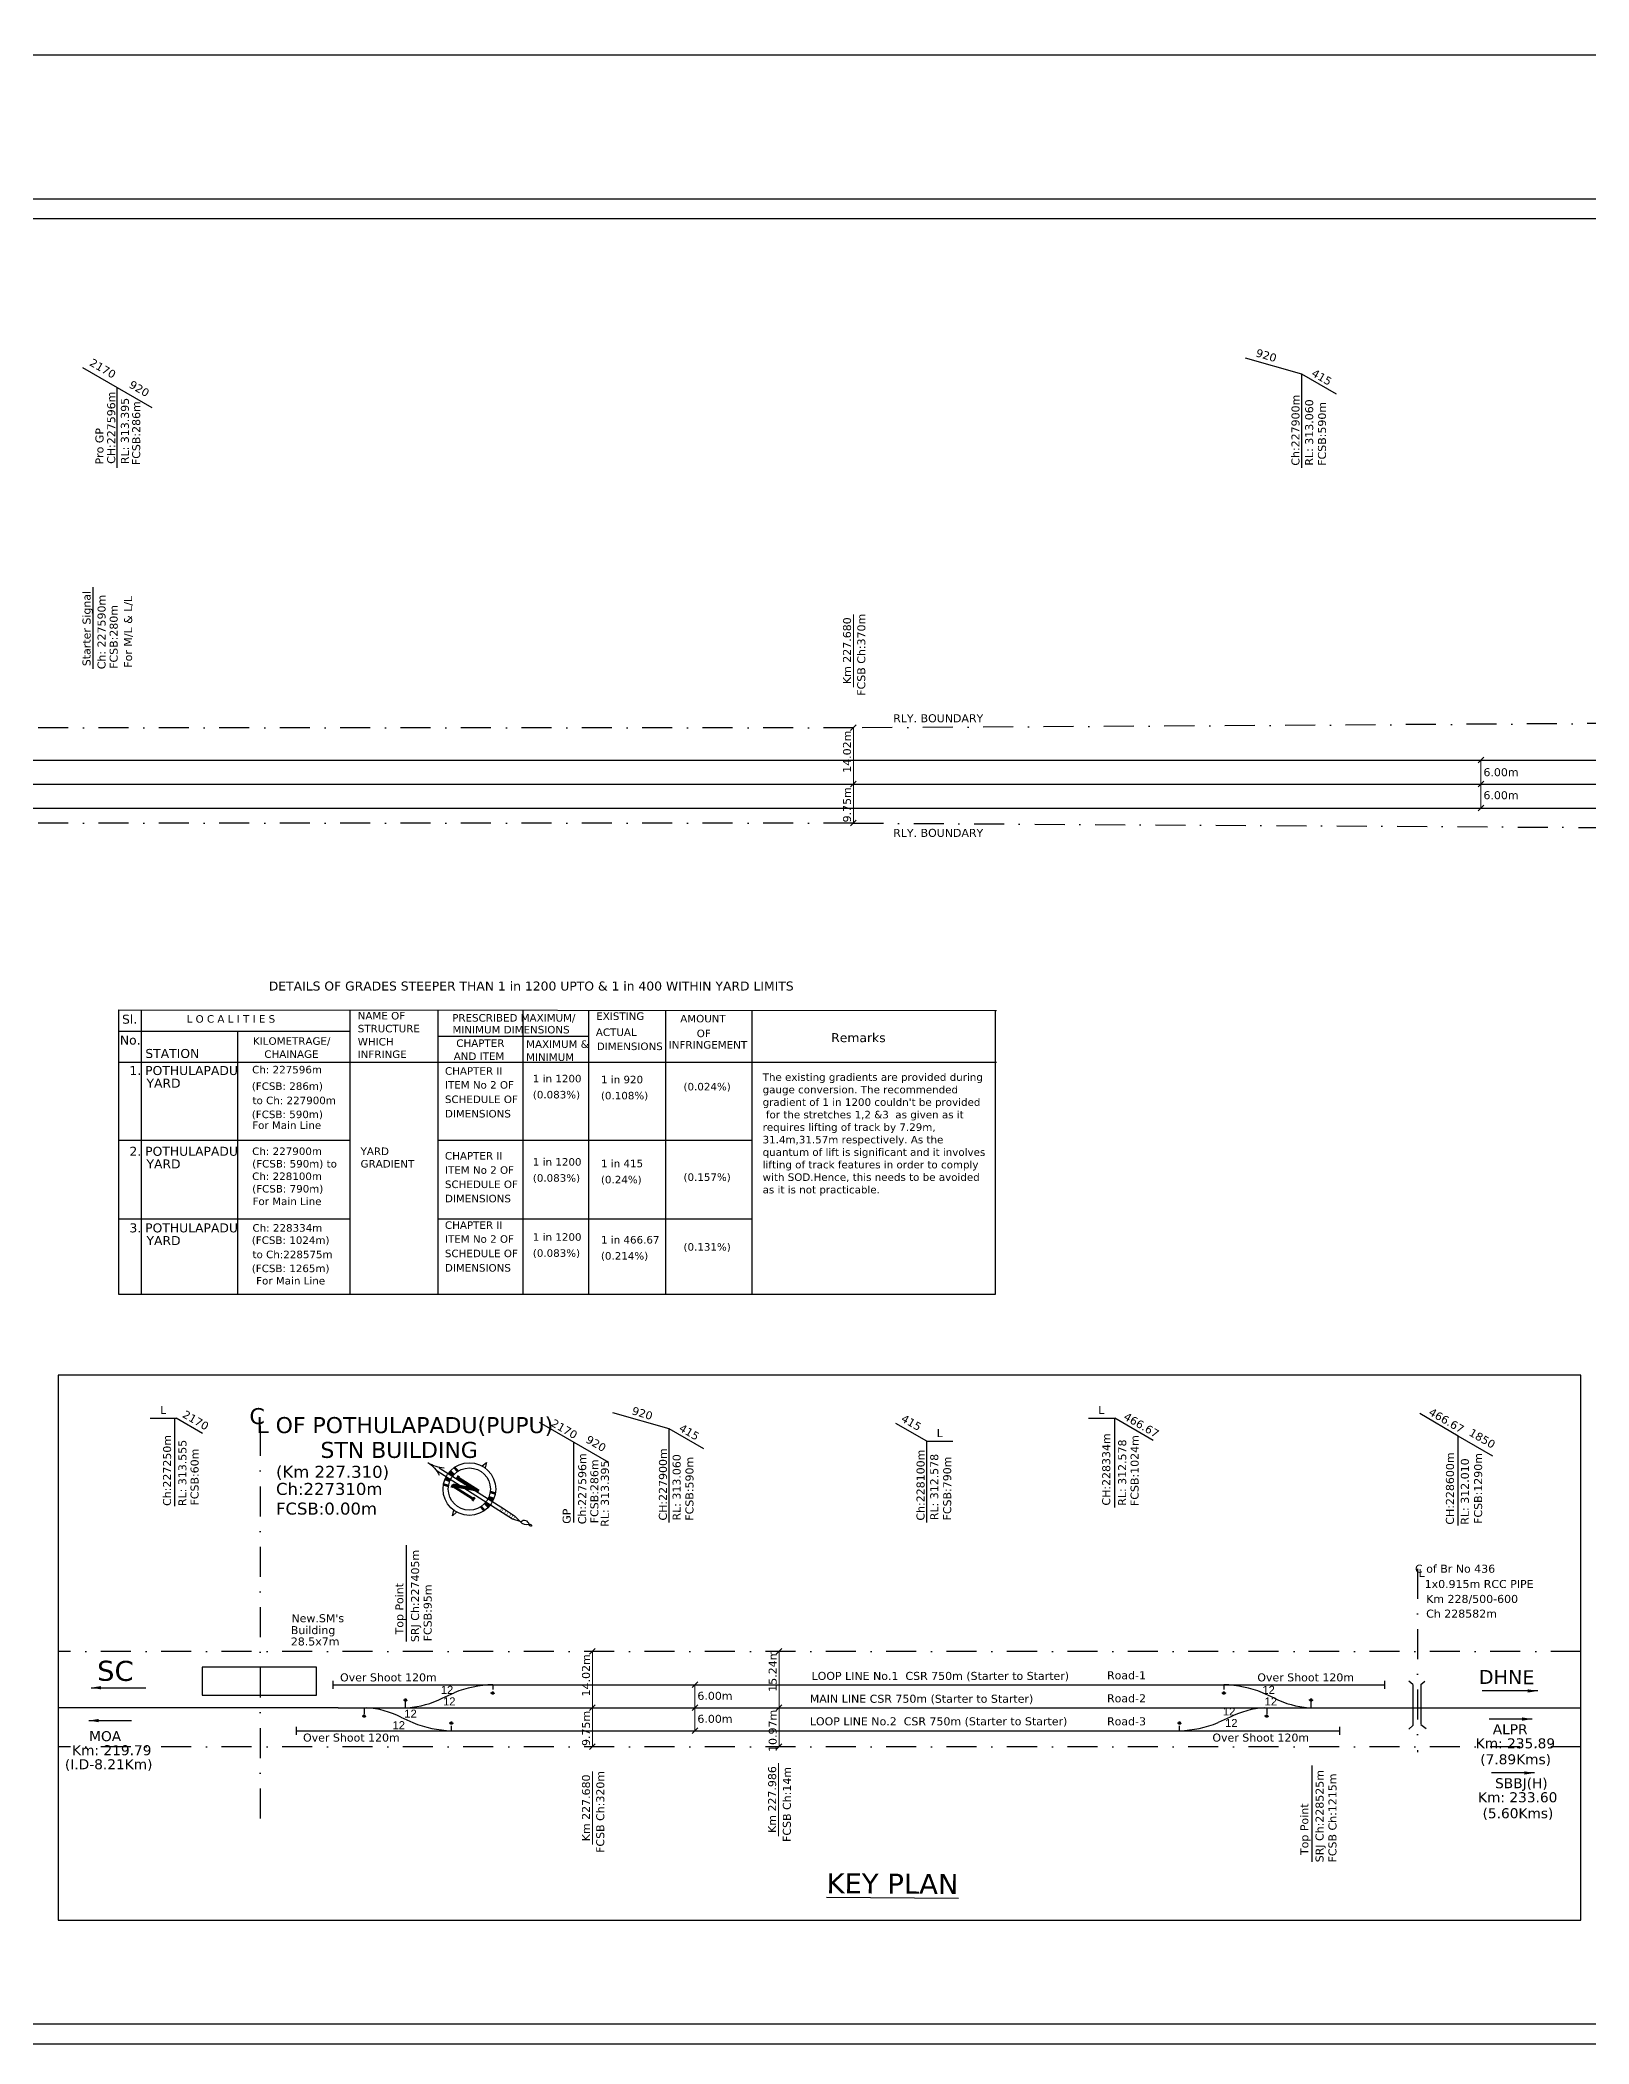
# Model space of a CAD drawing. Header units: millimetres. Extents: x 17085 to 18721, y 2217 to 2718.
# Drawn here: x 17446 to 17833, y 2217 to 2718 of the extents above; entities that cross this region are included whole.
import ezdxf
from ezdxf.enums import TextEntityAlignment as Align

# ---------------------------------------------------------------- set-up
doc = ezdxf.new("R2010")
doc.units = ezdxf.units.MM
doc.linetypes.add('ACAD_ISO03W100', pattern=[30, 12, -18])
doc.linetypes.add('DASHDOT', pattern=[1, 0.5, -0.25, 0, -0.25])
doc.layers.add('PDF_0', color=7, linetype='Continuous')
doc.layers.add('PDF_Text', color=7, linetype='Continuous')
doc.styles.add('PDF Verdana', font='')
doc.styles.add('Roman', font='romant.shx', dxfattribs={"height": 2})
doc.styles.add('TEXT', font='')
doc.styles.add('V2.5', font='', dxfattribs={"height": 2.5})
doc.styles.get('PDF Verdana').set_extended_font_data('Verdana')
doc.styles.get('TEXT').set_extended_font_data('Arial')
doc.styles.get('V2.5').set_extended_font_data('Verdana')
doc.dimstyles.new('ISO-25', dxfattribs={"dimtxt": 2.5, "dimasz": 2.5, "dimexe": 1.25, "dimexo": 0.625, "dimtad": 1, "dimtxsty": 'Standard', "dimcen": 2.5, "dimadec": 0, "dimazin": 0, "dimtfac": 1, "dimtmove": 0, "dimatfit": 3, "dimfxl": 1, "dimarcsym": 0})

# ---------------------------------------------------------------- blocks, each defined once
blk = doc.blocks.new('*D44')
at = {"color": 0, "lineweight": -2, "transparency": 16777216}
for p, q in [((17084.82, 2678.81), (17084.82, 2715.36)), ((18706.04, 2678.81), (18706.04, 2715.36)), ((17087.32, 2714.11), (18703.54, 2714.11))]:
    blk.add_line(p, q, dxfattribs=at)
at = {"color": 0, "transparency": 16777216}
for points in [[(17087.32, 2714.53), (17087.32, 2713.7), (17084.82, 2714.11)], [(18703.54, 2714.53), (18703.54, 2713.7), (18706.04, 2714.11)]]:
    blk.add_solid(points, dxfattribs=at)
at = {"layer": 'Defpoints', "color": 0, "transparency": 16777216}
for p in [(18706.04, 2714.11), (17084.82, 2678.18), (18706.04, 2678.18)]:
    blk.add_point(p, dxfattribs=at)
at = {"color": 0, "transparency": 16777216, "insert": (17895.43, 2716.2), "char_height": 2.5, "attachment_point": 5}
blk.add_mtext('1621,22', dxfattribs=at)

msp = doc.modelspace()

# ---------------------------------------------------------------- hatches: boundary and pattern name
at = {"linetype": 'ACAD_ISO03W100', "ltscale": 0.1}
for points in [[(17559.041, 2304.784, -1), (17559.791, 2304.784, -1)], [(17742.549, 2304.784, 1), (17741.799, 2304.784, 1)], [(17526.922, 2299.034, -1), (17527.672, 2299.034, -1)], [(17537.255, 2303.034, 1), (17538.005, 2303.034, 1)], [(17753.25, 2299.034, 1), (17752.5, 2299.034, 1)], [(17764.335, 2303.034, -1), (17763.585, 2303.034, -1)], [(17548.708, 2297.284, 1), (17549.458, 2297.284, 1)], [(17731.463, 2297.284, -1), (17730.713, 2297.284, -1)]]:
    msp.add_hatch(color=7, dxfattribs=at).paths.add_polyline_path(points)

# ---------------------------------------------------------------- linework, layer by layer
at = {"color": 7}
for p, q in [((17084.818, 2678.181), (18706.042, 2678.181)), ((18701.042, 2673.181), (17089.818, 2673.181)), ((17465.627, 2630.948), (17456.967, 2635.948)), ((17761.632, 2634.351), (17747.533, 2638.365)), ((17465.541, 2610.96), (17465.541, 2630.998)), ((17474.288, 2625.948), (17465.627, 2630.948)), ((17761.632, 2610.96), (17761.632, 2634.351)), ((17770.292, 2629.351), (17761.632, 2634.351)), ((17459.579, 2560.643), (17459.579, 2581.064)), ((17459.579, 2560.643), (17459.579, 2580.329)), ((17648.872, 2545.234), (17650.286, 2546.648)), ((17315.579, 2537.881), (18408.579, 2537.881)), ((17805.702, 2537.174), (17807.116, 2538.588)), ((17132.688, 2531.881), (18475.199, 2531.881)), ((17648.872, 2531.174), (17650.286, 2532.588)), ((17805.702, 2531.186), (17807.116, 2532.601)), ((17805.702, 2531.186), (17807.116, 2532.601)), ((17260.579, 2525.881), (18353.579, 2525.881)), ((17805.702, 2525.174), (17807.116, 2526.588)), ((17648.872, 2521.424), (17650.286, 2522.838)), ((17471.547, 2475.423), (17471.547, 2404.277)), ((17523.703, 2475.201), (17523.703, 2404.593)), ((17545.667, 2475.201), (17545.667, 2404.277)), ((17566.984, 2475.201), (17566.984, 2404.277)), ((17583.318, 2475.201), (17583.318, 2404.277)), ((17602.62, 2475.201), (17602.62, 2404.277)), ((17624.201, 2475.201), (17624.201, 2404.277)), ((17685.015, 2475.201), (17685.015, 2404.277)), ((17495.588, 2470.155), (17495.588, 2404.277)), ((17523.703, 2442.809), (17465.987, 2442.809)), ((17624.201, 2442.809), (17545.667, 2442.809)), ((17523.703, 2423.127), (17465.987, 2423.127)), ((17624.201, 2423.127), (17545.667, 2423.127)), ((17685.015, 2404.277), (17465.987, 2404.277)), ((17603.528, 2370.691), (17589.43, 2374.705)), ((17800.748, 2368.92), (17791.137, 2374.529)), ((17473.809, 2373.377), (17480.297, 2373.377)), ((17479.949, 2351.403), (17479.949, 2373.377)), ((17486.891, 2369.57), (17480.297, 2373.377)), ((17579.79, 2367.288), (17571.13, 2372.288)), ((17603.528, 2347.299), (17603.528, 2370.691)), ((17612.188, 2365.691), (17603.528, 2370.691)), ((17667.921, 2367.608), (17660.152, 2372.093)), ((17708.299, 2373.387), (17714.892, 2373.387)), ((17714.892, 2351.043), (17714.892, 2373.387)), ((17724.502, 2367.778), (17714.892, 2373.387)), ((17579.704, 2347.299), (17579.704, 2367.338)), ((17588.451, 2362.288), (17579.79, 2367.288)), ((17667.921, 2347.299), (17667.921, 2367.608)), ((17667.921, 2367.608), (17674.41, 2367.608)), ((17800.748, 2346.577), (17800.748, 2368.92)), ((17809.408, 2363.92), (17800.748, 2368.92)), ((17556.748, 2361.466), (17557.827, 2362.34)), ((17557.827, 2362.34), (17557.488, 2360.993)), ((17537.899, 2317.577), (17537.899, 2341.643)), ((17583.633, 2314.386), (17585.048, 2315.801)), ((17630.298, 2314.386), (17631.712, 2315.801)), ((17519.459, 2307.784), (17519.459, 2305.784)), ((17519.459, 2306.784), (17782.319, 2306.784)), ((17609.23, 2306.089), (17610.645, 2307.503)), ((17782.319, 2307.784), (17782.319, 2305.784)), ((17789.391, 2306.822), (17788.381, 2307.64)), ((17789.391, 2306.822), (17789.391, 2296.608)), ((17791.391, 2306.838), (17792.388, 2307.671)), ((17791.391, 2306.838), (17791.391, 2296.949)), ((17520.781, 2301.034), (17450.828, 2301.034)), ((17520.781, 2301.034), (17831.358, 2301.034)), ((17583.633, 2300.326), (17585.048, 2301.741)), ((17609.23, 2300.339), (17610.645, 2301.753)), ((17609.23, 2300.339), (17610.645, 2301.753)), ((17630.298, 2300.3), (17631.712, 2301.714)), ((17510.297, 2296.284), (17510.297, 2294.284)), ((17510.297, 2295.284), (17771.088, 2295.284)), ((17609.23, 2294.589), (17610.645, 2296.003)), ((17771.088, 2296.284), (17771.088, 2294.284)), ((17583.633, 2290.576), (17585.048, 2291.991)), ((17630.298, 2290.576), (17631.712, 2291.991)), ((17764.209, 2262.535), (17764.209, 2286.601))]:
    msp.add_line(p, q, dxfattribs=at)
at = {"color": 7, "lineweight": 13}
for p, q in [((17649.579, 2556.086), (17649.579, 2574.277)), ((17649.579, 2522.131), (17649.579, 2545.941)), ((17806.409, 2531.893), (17806.409, 2537.881)), ((17806.409, 2525.881), (17806.409, 2531.893)), ((17584.34, 2291.284), (17584.34, 2315.094)), ((17631.005, 2291.284), (17631.005, 2315.094)), ((17609.937, 2301.046), (17609.937, 2306.796)), ((17609.937, 2295.296), (17609.937, 2301.046)), ((17584.34, 2266.862), (17584.34, 2285.054)), ((17630.859, 2268.946), (17630.859, 2287.137))]:
    msp.add_line(p, q, dxfattribs=at)
at = {"color": 7, "linetype": 'DASHDOT', "lineweight": -2, "ltscale": 15}
for p, q in [((17649.579, 2545.941), (17132.688, 2545.941)), ((17855.579, 2547.121), (17649.579, 2545.941)), ((17649.579, 2522.131), (17132.688, 2522.131)), ((17649.579, 2522.131), (17855.579, 2520.911)), ((17501.295, 2371.444), (17501.295, 2270.24)), ((17831.358, 2315.094), (17450.828, 2315.094)), ((17831.358, 2291.284), (17450.828, 2291.284))]:
    msp.add_line(p, q, dxfattribs=at)
at = {"color": 7, "linetype": 'DASHDOT', "ltscale": 15}
msp.add_line((17790.57, 2335.74), (17790.57, 2289.939), dxfattribs=at)
at = {"color": 7, "lineweight": -2}
for p, q in [((17546.766, 2303.378), (17549.777, 2304.773)), ((17559.416, 2306.784), (17559.407, 2305.784)), ((17742.174, 2306.784), (17742.183, 2305.784)), ((17754.824, 2303.378), (17751.812, 2304.773)), ((17527.297, 2301.034), (17527.297, 2299.534)), ((17537.63, 2301.034), (17537.63, 2302.534)), ((17752.875, 2301.034), (17752.875, 2299.534)), ((17763.96, 2301.034), (17763.96, 2302.534)), ((17536.433, 2298.689), (17539.445, 2297.295)), ((17549.083, 2295.284), (17549.074, 2296.283)), ((17743.739, 2298.689), (17740.727, 2297.295)), ((17789.391, 2296.608), (17788.402, 2295.691)), ((17791.391, 2296.804), (17792.731, 2295.866))]:
    msp.add_line(p, q, dxfattribs=at)
at = {"color": 7, "linetype": 'ACAD_ISO03W100', "ltscale": 0.1}
for p, q in [((17559.416, 2306.784), (17559.416, 2304.784)), ((17742.174, 2306.784), (17742.174, 2304.784)), ((17527.297, 2301.034), (17527.297, 2299.034)), ((17537.63, 2301.034), (17537.63, 2303.034)), ((17752.875, 2301.034), (17752.875, 2299.034)), ((17763.96, 2301.034), (17763.96, 2303.034)), ((17549.083, 2295.284), (17549.083, 2297.284)), ((17731.088, 2295.284), (17731.088, 2297.284))]:
    msp.add_line(p, q, dxfattribs=at)
for p, q in [((17089.818, 2221.993), (18701.042, 2221.993)), ((17084.818, 2216.993), (18706.042, 2216.993))]:
    msp.add_line(p, q)
at = {"color": 7}
for points in [[(17465.987, 2470.155), (17523.703, 2470.155)], [(17545.667, 2468.879), (17583.318, 2468.879)], [(17465.987, 2462.374), (17685.296, 2462.374)], [(17545.547, 2360.232), (17561.826, 2349.842)], [(17546.044, 2361.01), (17562.323, 2350.62)], [(17550.404, 2349.894), (17549.326, 2349.02), (17549.664, 2350.366)], [(17561.826, 2349.842), (17564.35, 2348.231)], [(17562.323, 2350.62), (17564.846, 2349.009)], [(17564.4, 2348.228), (17566.191, 2347.629), (17564.893, 2349.001)]]:
    msp.add_lwpolyline(points, dxfattribs=at)
for points in [[(17450.828, 2247.936), (17831.358, 2247.936), (17831.358, 2384.15), (17450.828, 2384.15)], [(17515.334, 2311.181), (17486.834, 2311.181), (17486.834, 2304.181), (17515.334, 2304.181)]]:
    msp.add_lwpolyline(points, close=True, dxfattribs=at)
for points in [[(17543.217, 2362.291, 0.1272709), (17547.261, 2361.022, 0.1272709)], [(17543.217, 2362.291, -0.1272709), (17546.071, 2359.158, -0.1272709)], [(17566.191, 2347.629, 0.3086793), (17568.507, 2346.899, -0.5542135), (17569.121, 2346.438, -0.6044692), (17568.511, 2346.827, 0.6054103), (17566.494, 2347.469, 0.6054103)]]:
    msp.add_lwpolyline(points, format="xyb", dxfattribs=at)
at = {"color": 7, "const_width": 0.105}
for points in [[(17561.094, 2350.338, 0.4658251), (17561.587, 2351.111, 0.4658251)], [(17561.455, 2350.108, 0.4658251), (17561.948, 2350.88, 0.4658251)], [(17562.137, 2349.672, 0.4658251), (17562.63, 2350.445, 0.4658251)], [(17562.712, 2349.306, 0.4658251), (17563.205, 2350.078, 0.4658251)], [(17563.395, 2348.87, 0.4658251), (17563.888, 2349.642, 0.4658251)], [(17563.898, 2348.549, 0.4658251), (17564.391, 2349.321, 0.4658251)], [(17564.402, 2348.227, 0.4658251), (17564.895, 2349, 0.4658251)]]:
    msp.add_lwpolyline(points, format="xyb", dxfattribs=at)
at = {"color": 7}
for radius in [6.584, 5.267]:
    msp.add_circle((17553.576, 2355.68), radius, dxfattribs=at)
at = {"color": 7, "linetype": 'ACAD_ISO03W100', "ltscale": 0.1}
for centre in [(17559.416, 2304.784), (17742.174, 2304.784), (17527.297, 2299.034), (17537.63, 2303.034), (17752.875, 2299.034), (17763.96, 2303.034), (17549.083, 2297.284), (17731.088, 2297.284)]:
    msp.add_circle(centre, 0.375, dxfattribs=at)
at = {"color": 7, "lineweight": -2}
for centre, radius, start, end in [((17560.316, 2278.367), 28.431, 91.81345, 111.75669), ((17741.274, 2278.367), 28.431, 68.24331, 88.18655), ((17526.069, 2277.645), 23.458, 63.78127, 85.58843), ((17536.402, 2324.422), 23.458, 274.41157, 296.21873), ((17754.103, 2277.645), 23.458, 94.41157, 116.21873), ((17765.188, 2324.422), 23.458, 243.78127, 265.58843), ((17549.983, 2323.7), 28.431, 248.24331, 268.18655), ((17730.189, 2323.7), 28.431, 271.81345, 291.75669)]:
    msp.add_arc(centre, radius, start, end, dxfattribs=at)
at = {"color": 7}
for points in [[(17548.999, 2360.406), (17548.335, 2359.642), (17549.919, 2359.463), (17549.491, 2358.904)], [(17550.086, 2361.279), (17549.6, 2360.902), (17550.973, 2360.286), (17550.45, 2359.907)], [(17547.049, 2356.52), (17547.187, 2357.12), (17548.324, 2356.134), (17548.446, 2356.768)], [(17547.383, 2357.873), (17547.796, 2358.798), (17548.625, 2357.437), (17548.952, 2358.061)], [(17560.124, 2354.872), (17559.987, 2354.273), (17558.849, 2355.259), (17558.727, 2354.625)], [(17557.087, 2350.114), (17557.573, 2350.491), (17556.2, 2351.107), (17556.723, 2351.485)], [(17558.174, 2350.986), (17558.838, 2351.751), (17557.254, 2351.929), (17557.683, 2352.489)], [(17559.79, 2353.519), (17559.377, 2352.594), (17558.548, 2353.956), (17558.221, 2353.332)]]:
    msp.add_solid(points, dxfattribs=at)
at = {"layer": 'PDF_0', "color": 7, "lineweight": 25}
msp.add_lwpolyline([(17465.987, 2404.277), (17465.987, 2475.423), (17685.296, 2475.281)], dxfattribs=at)

# ---------------------------------------------------------------- texts
at = {"color": 7, "style": 'V2.5'}
for s, rotation, p in [('920', 343.12143, (17749.973, 2638.828)), ('2170', 329.93968, (17458.442, 2636.653)), ('415', 329.93968, (17763.878, 2634.022)), ('CH:227596m', 89.93968, (17465.047, 2611.92)), ('920', 329.93968, (17468.314, 2631.16)), ('RL: 313.395', 89.93968, (17468.467, 2611.844)), ('FCSB:286m', 89.93968, (17471.294, 2611.61)), ('Ch:227900m', 89.93968, (17761.051, 2611.468)), ('RL: 313.060', 89.93968, (17764.472, 2611.468)), ('FCSB:590m', 89.93968, (17767.679, 2611.438)), ('Pro GP', 89.93968, (17462.116, 2611.756)), (' Starter Signal', 89.93968, (17458.889, 2560.478)), ('Ch: 227590m', 89.93968, (17462.634, 2560.587)), ('FCSB:280m ', 89.93968, (17465.667, 2560.686)), ('For M/L & L/L', 89.93968, (17469.275, 2560.975)), ('Km 227.680', 89.93968, (17648.958, 2556.872)), ('FCSB Ch:370m', 89.93968, (17652.523, 2553.964)), ('14.02m ', 89.93968, (17648.958, 2534.705)), ('6.00m', 359.93968, (17807.04, 2533.851)), ('9.75m', 89.93968, (17648.958, 2522.306)), ('6.00m', 359.93968, (17807.04, 2528.101)), ('L', 359.93968, (17476.28, 2374.427)), ('2170', 329.93968, (17481.666, 2373.765)), ('920', 343.12143, (17594.017, 2374.424)), ('L', 359.93968, (17710.77, 2374.436)), ('466.67', 329.93968, (17716.917, 2373.212)), ('466.67', 329.93968, (17793.162, 2374.354)), ('2170', 329.93968, (17573.795, 2371.587)), ('920', 329.93968, (17582.477, 2367.5)), ('415', 329.93968, (17605.774, 2370.362)), ('415', 329.93968, (17661.294, 2372.746)), ('L', 359.93968, (17670.392, 2368.657)), ('CH:228334m', 89.93968, (17713.75, 2351.549)), ('1850', 329.93968, (17803.223, 2369.216)), ('Ch:227250m', 89.93968, (17479.006, 2351.463)), ('RL: 313.555', 89.93968, (17482.835, 2351.418)), ('FCSB:60m', 89.93968, (17485.888, 2351.57)), ('Ch:227596m', 89.93968, (17582.767, 2346.885)), ('CH:227900m', 89.93968, (17602.948, 2347.808)), ('RL: 313.060', 89.93968, (17606.368, 2347.808)), ('Ch:228100m', 89.93968, (17667.341, 2347.798)), ('RL: 312.578', 89.93968, (17670.761, 2347.893)), ('RL: 312.578', 89.93968, (17717.732, 2351.488)), ('FCSB:1024m', 89.93968, (17720.841, 2351.441)), ('CH:228600m', 89.93968, (17799.658, 2346.775)), ('FCSB:1290m', 89.93968, (17806.697, 2346.975)), ('FCSB:286m ', 89.93968, (17585.807, 2347.129)), ('RL: 313.395', 89.93968, (17588.432, 2346.233)), ('FCSB:590m', 89.93968, (17609.575, 2347.777)), ('FCSB:790m', 89.93968, (17673.998, 2347.839)), ('RL: 312.010', 89.93968, (17803.384, 2346.775)), ('GP', 89.93968, (17578.894, 2347)), ('SRJ Ch:227405m', 89.93968, (17540.993, 2317.425)), ('  Top Point', 89.93968, (17537.071, 2317.591)), ('FCSB:95m', 89.93968, (17544.144, 2317.622)), ('14.02m ', 89.93968, (17583.719, 2303.857)), ('15.24m ', 89.93968, (17630.384, 2305.011)), ('Road-1', 359.93968, (17712.961, 2308.135)), ('6.00m', 359.93968, (17610.569, 2303.004)), ('Road-2', 359.93968, (17712.961, 2302.385)), ('9.75m', 89.93968, (17583.719, 2291.458)), ('6.00m', 359.93968, (17610.569, 2297.254)), ('10.97m', 89.93968, (17630.384, 2289.967)), ('Road-3', 359.93968, (17712.961, 2296.635)), ('Km 227.680', 89.93968, (17583.719, 2267.648)), ('FCSB Ch:320m', 89.93968, (17587.284, 2264.74)), ('Km 227.986', 89.93968, (17630.238, 2269.732)), ('FCSB Ch:14m', 89.93968, (17633.924, 2267.482)), ('SRJ Ch:228525m', 89.93968, (17767.074, 2262.391)), ('FCSB Ch:1215m', 89.93968, (17770.289, 2262.347)), ('  Top Point', 89.93968, (17763.262, 2262.456))]:
    msp.add_text(s, height=2, rotation=rotation, dxfattribs=at).set_placement(p)
for s, p in [('RLY. BOUNDARY', (17659.501, 2547.33)), ('RLY. BOUNDARY', (17659.501, 2518.684)), (" New.SM's ", (17508.243, 2322.399)), ('Building', (17508.957, 2319.416)), ('28.5x7m', (17508.957, 2316.578)), (' Over Shoot 120m', (17520.385, 2307.608)), ('LOOP LINE No.1  CSR 750m (Starter to Starter)', (17639.112, 2307.976)), (' Over Shoot 120m', (17749.656, 2307.608)), ('MAIN LINE CSR 750m (Starter to Starter)', (17638.663, 2302.269)), (' Over Shoot 120m', (17511.133, 2292.559)), ('LOOP LINE No.2  CSR 750m (Starter to Starter)', (17638.682, 2296.631)), (' Over Shoot 120m', (17738.425, 2292.559))]:
    msp.add_text(s, height=2, dxfattribs=at).set_placement(p)
at = {"color": 7, "lineweight": -2, "style": 'V2.5'}
for s, height, p in [('C', 4, (17498.6, 2371.915)), ('(Km 227.310)', 3, (17505.258, 2358.49)), ('Ch:227310m', 3, (17505.258, 2354.214)), ('FCSB:0.00m', 3, (17505.258, 2349.29)), ('C of Br No 436', 2, (17789.946, 2334.771)), ('L', 2, (17790.803, 2333.677)), ('1x0.915m RCC PIPE', 2, (17792.35, 2330.947)), ('Km 228/500-600', 2, (17792.727, 2327.218)), ('Ch 228582m', 2, (17792.727, 2323.541)), ('MOA', 2.5, (17458.544, 2292.665)), ('ALPR', 2.5, (17809.372, 2294.382)), ('Km: 219.79', 2.5, (17454.285, 2289.158)), ('Km: 235.89', 2.5, (17805.113, 2290.875)), ('(7.89Kms)', 2.5, (17806.246, 2286.883)), ('(I.D-8.21Km)', 2.5, (17452.486, 2285.636)), ('Km: 233.60', 2.5, (17805.692, 2277.398)), ('SBBJ(H)', 2.5, (17809.951, 2280.905)), ('(5.60Kms)', 2.5, (17806.825, 2273.406))]:
    msp.add_text(s, height=height, dxfattribs=at).set_placement(p)
at = {"color": 7, "style": 'Roman'}
msp.add_text('N', height=6.252, rotation=57.45311, dxfattribs=at).set_placement((17554.186, 2352.425), (17556.428, 2355.939), align=Align.ALIGNED)
at = {"color": 7, "lineweight": -2, "ltscale": 2, "style": 'V2.5'}
for s, height, p in [('SC', 5, (17460.514, 2307.777)), ('DHNE', 3.5, (17805.864, 2306.977)), ('%%UKEY PLAN', 5, (17642.832, 2254.658))]:
    msp.add_text(s, height=height, rotation=359.64975, dxfattribs=at).set_placement(p)
at = {"color": 7, "style": 'TEXT'}
for p in [(17548.001, 2305.506), (17753.352, 2305.506), (17538.871, 2299.553), (17548.556, 2302.616), (17743.468, 2300.104), (17753.906, 2302.616), (17535.927, 2296.677), (17744.022, 2297.213)]:
    msp.add_text('12', height=2, dxfattribs=at).set_placement(p, align=Align.MIDDLE)
at = {"color": 7, "char_height": 1.875, "attachment_point": 7, "style": 'V2.5'}
for s, insert in [('NAME OF', (17525.675, 2473.007)), ('PRESCRIBED MAXIMUM/ ', (17549.282, 2472.28)), ('EXISTING ', (17585.284, 2472.903)), ('AMOUNT', (17606.287, 2472.292)), ('L O C A L I T I E S', (17482.892, 2472.214)), ('STRUCTURE', (17525.675, 2469.801)), ('MINIMUM DIMENSIONS', (17549.365, 2469.528)), ('ACTUAL', (17585.19, 2468.882)), ('OF', (17610.409, 2468.589)), ('KILOMETRAGE/', (17499.503, 2466.473)), ('CHAINAGE', (17502.328, 2463.412)), ('WHICH', (17525.675, 2466.505)), ('INFRINGE', (17525.675, 2463.374)), ('AND ITEM', (17549.665, 2462.921)), ('CHAPTER ', (17550.314, 2466.149)), ('MAXIMUM &', (17567.771, 2465.903)), ('MINIMUM', (17567.771, 2462.657)), ('DIMENSIONS ', (17585.438, 2465.36)), (' INFRINGEMENT', (17602.601, 2465.733)), ('Ch: 227596m', (17499.296, 2459.538)), ('CHAPTER II', (17547.481, 2459.202)), ('1 in 1200', (17569.454, 2457.299)), ('(FCSB: 286m)', (17499.201, 2455.104)), ('ITEM No 2 OF', (17547.456, 2455.727)), ('(0.083%)', (17569.438, 2452.977)), ('(0.108%)', (17586.463, 2452.742)), ('1 in 920', (17586.479, 2457.065)), ('(0.024%)', (17607.1, 2454.98)), ('to Ch: 227900m', (17499.376, 2451.838)), ('SCHEDULE OF', (17547.472, 2452.124)), ('DIMENSIONS', (17547.472, 2448.52)), ('(0.083%)', (17569.438, 2432.153)), ('1 in 1200', (17569.454, 2436.475)), ('1 in 415', (17586.479, 2436.077)), ('(0.157%)', (17607.1, 2432.369)), ('(0.24%)', (17586.463, 2431.754)), ('Ch: 228334m', (17499.376, 2419.975)), ('CHAPTER II', (17547.481, 2420.672)), ('ITEM No 2 OF', (17547.456, 2417.197)), ('1 in 1200', (17569.454, 2417.709)), ('(FCSB: 1024m)', (17499.201, 2416.608)), ('to Ch:228575m', (17499.376, 2413.342)), ('SCHEDULE OF', (17547.472, 2413.594)), ('(0.083%)', (17569.438, 2413.387)), ('(0.214%)', (17586.463, 2412.686)), ('1 in 466.67', (17586.479, 2417.008)), ('(0.131%)', (17607.1, 2414.923)), ('DIMENSIONS', (17547.472, 2409.99))]:
    msp.add_mtext(s, dxfattribs=dict(at, insert=insert))
at = {"color": 7, "lineweight": -2, "insert": (17626.877, 2459.582), "char_height": 1.875, "attachment_point": 1, "style": 'V2.5'}
msp.add_mtext_dynamic_manual_height_columns("The existing gradients are provided during\\Pgauge conversion. The recommended\\Pgradient of 1 in 1200 couldn't be provided\\P for the stretches 1,2 &3  as given as it requires lifting of track by 7.29m, 31.4m,31.57m respectively. As the quantum of lift is significant and it involves lifting of track features in order to comply with SOD.Hence, this needs to be avoided as it is not practicable. ", width=56.19101, gutter_width=9.375, heights=[0], dxfattribs=at)
at = {"color": 7, "char_height": 1.875, "style": 'V2.5'}
for s, insert, width, attachment_point in [('(FCSB: 590m)', (17499.201, 2448.049), 27.11212, 7), ('For Main Line ', (17499.3, 2445.64), 27.11212, 7), ('Ch: 227900m (FCSB: 590m) to Ch: 228100m (FCSB: 790m)', (17499.296, 2441.046), 21.77685, 1), ('YARD GRADIENT', (17526.383, 2441.046), 16.26489, 1), ('For Main Line ', (17499.382, 2426.625), 27.11212, 7), ('(FCSB: 1265m)', (17499.201, 2409.553), 27.11212, 7), ('For Main Line ', (17500.288, 2406.772), 27.11212, 7)]:
    msp.add_mtext(s, dxfattribs=dict(at, insert=insert, width=width, attachment_point=attachment_point))
at = {"color": 7, "attachment_point": 1, "style": 'V2.5'}
for s, insert, char_height, width, line_spacing_factor in [('CHAPTER II ITEM No 2 OF SCHEDULE OF DIMENSIONS', (17547.481, 2439.907), 1.875, 18.66784, 1.138911), ('L OF POTHULAPADU(PUPU) ^ISTN BUILDING', (17500.353, 2373.672), 4, 75.99198, 0.93096)]:
    msp.add_mtext(s, dxfattribs=dict(at, insert=insert, char_height=char_height, width=width, line_spacing_factor=line_spacing_factor))
at = {"layer": 'PDF_Text', "color": 7, "lineweight": -2, "style": 'PDF Verdana'}
msp.add_text('No. ', height=2.2501, dxfattribs=at).set_placement((17466.223, 2466.774))
at = {"layer": 'PDF_Text', "color": 7, "attachment_point": 7, "style": 'PDF Verdana'}
for s, insert, char_height in [('DETAILS OF GRADES STEEPER THAN 1 in 1200 UPTO & 1 in 400 WITHIN YARD LIMITS', (17503.443, 2480.237), 2.25005), ('Sl.', (17466.764, 2471.95), 2.2501), ('Remarks', (17644.014, 2467.334), 2.2501), ('STATION', (17472.59, 2463.377), 2.2501), ('1. POTHULAPADU', (17468.615, 2459.12), 2.25005), ('YARD', (17472.876, 2455.996), 2.2501), ('2. POTHULAPADU', (17468.615, 2438.932), 2.25005), ('YARD', (17472.876, 2435.808), 2.2501), ('3. POTHULAPADU', (17468.615, 2419.786), 2.25005), ('YARD', (17472.876, 2416.662), 2.2501)]:
    msp.add_mtext(s, dxfattribs=dict(at, insert=insert, char_height=char_height))

# ---------------------------------------------------------------- dimensions: what is measured, and where the dimension line sits
at = {"color": 7}
dim = msp.add_linear_dim(base=(18706.042, 2714.112), p1=(17084.818, 2678.181), p2=(18706.042, 2678.181), dimstyle='ISO-25', dxfattribs=at)
dim.commit()
dim.dimension.update_dxf_attribs({"geometry": '*D44', "text_midpoint": (17895.43, 2716.195)})

# ---------------------------------------------------------------- leaders
at = {"color": 7, "ltscale": 2}
for points in [[(17459.022, 2306.021), (17472.689, 2306.021)], [(17820.616, 2305.222), (17806.741, 2305.222)]]:
    msp.add_leader(points, dimstyle='ISO-25', override={"dimgap": 0.625, "dimtad": 0}, dxfattribs=at)
at = {"color": 7}
for points in [[(17458.461, 2297.81), (17469.173, 2297.81)], [(17819.187, 2298.194), (17808.475, 2298.194)], [(17819.766, 2284.717), (17809.053, 2284.717)]]:
    msp.add_leader(points, dimstyle='ISO-25', override={"dimgap": 0.625, "dimtad": 0}, dxfattribs=at)

doc.saveas('drawing.dxf')
